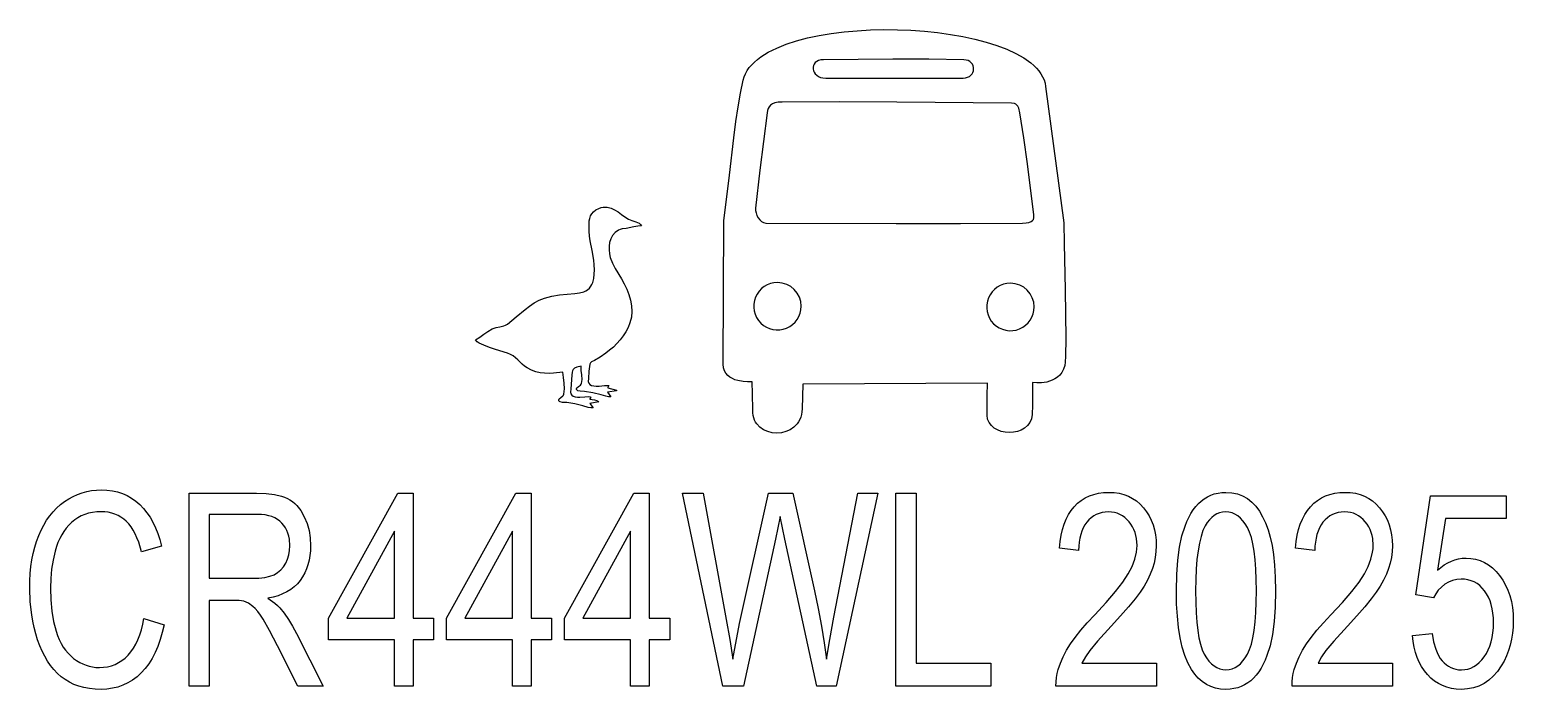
# Model space of a CAD drawing. Extents: x 35 to 885, y 27 to 405.
import ezdxf

# ---------------------------------------------------------------- set-up
doc = ezdxf.new("R2010")
doc.units = 0

msp = doc.modelspace()

# ---------------------------------------------------------------- linework, layer by layer
at = {"layer": 'Layer 1', "color": 150}
for points in [[(443.756376, 375.937768), (444.326672, 377.836394), (445.107423, 379.668885), (446.091733, 381.435439), (447.272703, 383.136254), (448.64344, 384.771528), (450.197045, 386.341459), (451.926623, 387.846243), (453.825278, 389.286079), (458.10223, 391.971695), (462.972731, 394.39989), (468.381609, 396.572243), (474.273695, 398.490337), (480.593817, 400.155751), (487.286804, 401.570068), (494.297485, 402.734868), (501.570689, 403.651732), (509.051246, 404.322242), (516.683984, 404.747978), (524.413732, 404.930522), (532.18532, 404.871454), (539.943577, 404.572357), (547.633331, 404.03481), (555.199412, 403.260395), (562.586648, 402.250693), (569.73987, 401.007285), (576.603905, 399.531752), (583.123584, 397.825676), (589.243734, 395.890637), (594.909186, 393.728217), (600.064768, 391.339996), (604.655309, 388.727555), (608.625638, 385.892476), (610.360983, 384.391942), (611.920585, 382.836341), (613.297549, 381.22587), (614.484979, 379.560728), (615.475977, 377.841113), (616.263648, 376.067221), (616.841094, 374.239251), (617.201421, 372.3574), (627.544415, 294.187736), (627.859784, 282.299225), (628.435155, 255.655982), (628.714423, 227.791441), (628.569235, 217.630382), (628.395024, 214.232765), (628.141483, 212.239037), (627.447731, 210.125023), (626.499903, 208.327865), (625.339233, 206.82266), (624.006955, 205.584507), (622.544301, 204.588506), (620.992507, 203.809754), (619.392806, 203.223352), (617.786431, 202.804397), (614.718598, 202.369225), (612.118877, 202.305028), (609.643256, 202.492723), (609.678871, 195.542638), (609.627256, 189.527208), (609.443909, 184.193454), (609.016308, 181.741309), (608.103299, 179.627707), (606.774942, 177.849456), (605.101294, 176.40336), (603.152416, 175.286227), (600.998365, 174.49486), (598.709202, 174.026068), (596.354984, 173.876655), (594.005772, 174.043428), (591.731623, 174.523192), (589.602598, 175.312753), (587.688754, 176.408918), (586.060151, 177.808493), (584.786848, 179.508283), (583.938903, 181.505094), (583.586377, 183.795732), (583.624058, 194.802636), (583.785723, 202.095196), (477.968197, 201.498128), (477.570476, 187.376003), (477.451013, 185.68587), (477.176787, 184.107596), (476.758351, 182.640778), (476.206255, 181.285016), (475.531054, 180.039906), (474.7433, 178.905047), (472.872344, 176.96447), (470.677808, 175.460069), (468.244115, 174.388624), (465.655685, 173.746919), (462.996939, 173.531736), (460.352301, 173.739857), (457.80619, 174.368065), (455.44303, 175.413141), (453.34724, 176.871868), (451.603244, 178.741029), (450.889549, 179.828516), (450.295461, 181.017405), (449.831532, 182.307294), (449.508315, 183.69778), (449.336362, 185.188461), (449.326226, 186.778935), (449.178782, 195.970505), (448.928505, 202.89025), (446.330175, 202.850893), (443.665046, 203.054208), (440.607302, 203.630641), (439.052613, 204.111384), (437.545465, 204.748534), (436.134424, 205.563134), (434.868056, 206.576228), (433.794925, 207.808856), (432.963596, 209.282063), (432.422635, 211.016891), (432.220607, 213.034383), (432.618328, 295.182039), (435.945517, 321.505603), (438.444145, 342.92638), (439.60155, 352.179333), (440.814377, 360.66392), (442.170145, 368.532584), (443.756376, 375.937768), (443.756376, 375.937768)], [(489.89227, 387.683078), (488.343249, 387.559584), (487.027117, 387.220625), (485.940358, 386.697075), (485.079458, 386.019812), (484.440903, 385.219711), (484.021176, 384.327648), (483.816764, 383.374497), (483.82415, 382.391135), (484.039821, 381.408437), (484.460261, 380.45728), (485.081955, 379.568538), (485.901388, 378.773087), (486.915045, 378.101803), (488.119412, 377.585562), (489.510972, 377.255239), (491.086213, 377.141711), (569.852557, 377.141711), (571.242484, 377.26032), (572.451706, 377.58912), (573.479943, 378.098503), (574.326915, 378.758865), (574.992343, 379.5406), (575.475949, 380.414102), (575.777452, 381.349765), (575.896573, 382.317984), (575.833033, 383.289154), (575.586553, 384.233668), (575.156852, 385.121921), (574.543653, 385.924308), (573.746675, 386.611223), (572.76564, 387.15306), (571.600267, 387.520214), (570.250278, 387.683078), (550.23168, 388.079372), (529.537012, 388.057219), (489.89227, 387.683078), (489.89227, 387.683078)], [(466.023637, 363.416821), (463.74308, 363.278021), (461.91338, 362.918698), (460.482175, 362.358834), (459.397102, 361.618408), (458.605799, 360.717399), (458.055902, 359.675789), (457.695049, 358.513556), (457.470876, 357.25068), (453.251504, 324.248725), (450.906917, 302.551928), (450.913772, 301.202651), (451.177742, 299.773829), (451.672292, 298.345256), (452.370889, 296.996725), (453.246998, 295.808028), (454.274083, 294.858958), (455.42561, 294.22931), (456.675045, 293.998875), (531.474069, 293.736685), (568.359211, 293.749312), (603.864739, 293.998875), (605.965892, 294.11635), (607.592165, 294.400509), (608.798046, 294.836473), (609.63802, 295.409364), (610.166577, 296.104301), (610.438201, 296.906406), (610.50738, 297.800799), (610.428601, 298.772602), (606.718548, 327.953369), (604.698336, 342.959181), (602.47252, 357.25068), (601.748802, 359.990497), (601.271685, 360.958182), (600.716565, 361.692567), (600.082569, 362.21979), (599.368825, 362.565986), (597.698599, 362.81985), (531.88803, 363.393373), (498.950601, 363.540275), (466.023637, 363.416918), (466.023637, 363.416821)], [(463.437767, 259.875642), (461.402832, 259.723182), (459.445853, 259.277884), (457.593957, 258.557875), (455.87427, 257.58128), (454.313917, 256.366223), (452.940025, 254.930829), (451.779721, 253.293224), (450.86013, 251.471533), (450.222249, 249.533155), (449.884747, 247.554734), (449.841258, 245.56827), (450.085419, 243.605759), (450.610865, 241.699198), (451.41123, 239.880587), (452.48015, 238.181921), (453.811261, 236.635199), (455.357983, 235.304089), (457.056648, 234.235168), (458.87526, 233.434803), (460.78182, 232.909358), (462.744331, 232.665197), (464.730796, 232.708685), (466.709216, 233.046188), (468.647595, 233.684069), (470.469286, 234.60366), (472.106891, 235.763964), (473.542284, 237.137855), (474.757341, 238.698208), (475.733937, 240.417896), (476.453946, 242.269792), (476.899243, 244.226771), (477.051703, 246.261706), (476.775116, 249.005389), (475.981853, 251.560864), (474.726657, 253.873387), (473.064274, 255.888212), (471.049448, 257.550595), (468.736926, 258.805791), (466.18145, 259.599055), (463.437767, 259.875642), (463.437767, 259.875642)], [(597.00244, 259.477726), (594.967505, 259.325266), (593.010526, 258.879968), (591.15863, 258.15996), (589.438943, 257.183364), (587.87859, 255.968307), (586.504698, 254.532913), (585.344394, 252.895308), (584.424803, 251.073618), (583.786922, 249.135239), (583.44942, 247.156818), (583.405931, 245.170354), (583.650092, 243.207843), (584.175538, 241.301283), (584.975903, 239.482671), (586.044823, 237.784005), (587.375934, 236.237283), (588.922656, 234.906173), (590.621321, 233.837252), (592.439933, 233.036887), (594.346493, 232.511442), (596.309004, 232.267281), (598.295469, 232.310769), (600.273889, 232.648272), (602.212268, 233.286153), (604.033959, 234.205744), (605.671564, 235.366048), (607.106957, 236.73994), (608.322014, 238.300292), (609.29861, 240.01998), (610.018619, 241.871876), (610.463916, 243.828855), (610.616376, 245.86379), (610.339789, 248.607473), (609.546526, 251.162948), (608.29133, 253.475471), (606.628947, 255.490296), (604.614121, 257.152679), (602.301599, 258.407875), (599.746123, 259.201139), (597.00244, 259.477726), (597.00244, 259.477726)]]:
    msp.add_lwpolyline(points, dxfattribs=at)
at = {"layer": 'Layer 1', "color": 7}
for points in [[(385.53766, 292.46256), (383.334112, 292.194214), (381.127625, 291.794639), (376.73736, 290.93867), (374.424615, 290.594236), (373.28955, 290.318608), (372.2244, 289.86074), (370.325952, 288.491068), (368.874327, 286.843232), (367.834429, 284.972073), (367.17116, 282.932429), (366.849425, 280.779138), (366.834126, 278.567041), (367.090166, 276.350975), (367.58245, 274.18578), (368.779451, 271.012648), (370.394889, 267.930034), (373.93389, 262.0008), (375.527325, 259.048279), (376.968898, 256.027978), (378.194559, 252.944281), (379.14026, 249.801574), (379.741951, 246.60424), (379.935582, 243.356663), (379.657105, 240.063228), (378.84247, 236.72832), (377.824653, 234.141908), (376.529077, 231.654221), (374.992905, 229.274653), (373.253297, 227.012599), (371.347418, 224.877454), (369.312429, 222.878612), (367.185492, 221.02547), (365.00377, 219.32742), (361.814869, 217.148316), (358.45988, 215.23685), (356.82372, 214.4179), (356.155976, 213.842854), (355.78234, 213.03189), (355.302287, 208.98251), (355.05442, 204.9121), (354.966731, 203.041214), (355.184429, 202.175561), (355.78373, 201.41767), (356.805584, 200.855599), (358.084657, 200.548672), (359.54322, 200.439478), (361.103541, 200.470605), (364.21854, 200.724181), (366.80781, 200.85011), (366.13009, 199.72198), (366.13009, 199.49607), (371.09431, 198.14203), (371.09431, 197.69022), (365.90447, 197.01389), (367.93525, 194.30623), (366.51981, 194.33937), (365.086147, 194.635152), (362.29415, 195.46086), (357.584169, 196.56278), (352.81697, 197.36977), (350.318306, 197.517935), (349.008455, 197.795307), (348.539259, 198.057451), (348.2704, 198.42957), (348.233396, 198.942422), (348.449678, 199.408461), (349.359373, 200.254185), (350.434025, 201.074912), (350.856506, 201.509704), (351.10818, 201.97881), (351.341708, 203.130236), (351.422001, 204.349767), (351.2729, 206.90809), (350.960906, 209.483671), (350.78605, 211.9064), (348.342131, 211.267646), (347.113329, 210.744423), (346.24115, 210.0385), (345.887541, 209.306598), (345.711075, 208.438501), (345.56065, 206.71656), (344.85504, 198.81891), (344.732323, 196.94891), (344.920535, 196.059364), (345.43375, 195.26005), (346.333713, 194.630089), (347.463609, 194.275414), (348.756058, 194.135304), (350.143681, 194.149036), (352.934928, 194.39514), (355.29831, 194.52795), (356.002624, 194.383308), (356.346059, 194.0716), (356.278575, 193.650602), (355.75013, 193.17809), (355.75013, 192.95219), (357.104512, 192.874559), (358.531841, 192.634471), (359.865775, 192.15836), (360.93997, 191.37266), (355.75013, 190.47043), (357.78091, 187.98825), (356.359984, 187.936064), (354.829334, 188.226531), (351.91405, 189.11639), (347.32317, 190.232355), (342.66263, 190.98583), (340.13834, 191.140779), (338.818817, 191.438216), (338.349346, 191.713367), (338.08469, 192.10002), (338.068574, 192.6074), (338.308874, 193.080227), (339.263724, 193.971797), (340.359242, 194.873879), (340.775377, 195.359845), (341.00543, 195.88562), (341.209535, 197.360526), (341.262953, 198.917628), (341.059641, 202.173791), (340.679316, 205.444859), (340.4058, 208.52158), (335.055744, 207.907247), (332.458942, 207.772523), (329.901448, 207.824042), (327.37363, 208.115266), (324.865857, 208.699656), (322.368498, 209.630674), (319.87192, 210.96178), (318.404117, 211.990426), (317.050647, 213.130649), (314.490906, 215.533765), (313.186732, 216.690627), (311.801087, 217.747004), (310.28502, 218.64988), (308.58958, 219.34624), (301.765863, 221.510621), (298.390398, 222.678399), (295.0507, 223.99628), (292.377059, 225.133084), (291.175076, 225.928469), (290.31211, 227.02468), (292.717464, 228.5351), (294.986845, 230.224477), (297.288153, 231.875916), (299.78929, 233.27252), (302.03776, 233.995647), (304.280425, 234.424377), (306.477595, 234.972361), (307.546716, 235.420339), (308.58958, 236.05325), (311.155352, 238.02762), (313.661519, 240.128229), (318.663148, 244.39515), (321.242664, 246.404955), (323.930685, 248.227986), (326.769238, 249.785989), (329.80035, 251.00071), (334.060172, 252.085842), (338.411888, 252.753675), (347.17518, 253.61369), (349.819314, 253.957766), (352.3295, 254.587299), (353.494431, 255.08802), (354.577958, 255.754797), (355.564109, 256.619192), (356.43691, 257.71277), (357.064001, 258.797663), (357.546517, 259.926108), (358.152974, 262.283551), (358.406584, 264.724899), (358.45765, 267.18995), (358.344504, 269.96453), (358.043759, 272.729762), (357.109156, 278.24493), (356.113213, 283.760961), (355.735792, 286.52727), (355.5153, 289.30336), (355.402721, 292.213636), (355.532939, 295.21476), (355.792751, 296.673471), (356.237647, 298.063791), (356.90909, 299.355353), (357.84854, 300.51779), (359.292509, 301.630759), (360.93969, 302.41888), (362.261093, 302.828213), (363.517403, 303.059015), (364.71544, 303.12687), (365.862019, 303.047357), (368.028076, 302.508557), (370.070115, 301.567271), (372.042676, 300.348152), (374.000299, 298.975853), (375.997523, 297.575028), (378.08889, 296.27033), (379.975252, 295.495935), (382.173016, 294.770655), (384.190318, 293.843235), (384.977587, 293.225206), (385.53529, 292.46242), (385.53766, 292.46256)], [(100.150272, 67.221695), (111.68162, 63.522907), (110.684143, 59.145931), (109.504631, 55.035513), (108.143085, 51.191652), (106.599504, 47.61435), (104.873888, 44.303605), (102.966238, 41.259417), (100.876553, 38.481788), (98.604834, 35.970716), (96.191013, 33.759226), (93.64531, 31.842602), (90.967725, 30.220843), (88.158257, 28.893949), (85.216908, 27.86192), (82.143676, 27.124757), (78.938562, 26.682459), (75.601566, 26.535026), (72.161479, 26.648255), (68.884851, 26.987939), (65.771683, 27.55408), (62.821975, 28.346677), (60.035727, 29.365731), (57.412939, 30.61124), (54.95361, 32.083207), (52.657742, 33.781629), (50.523476, 35.713586), (48.519235, 37.848411), (46.645019, 40.186102), (44.900827, 42.726661), (43.286661, 45.470086), (41.802519, 48.416379), (40.448403, 51.565539), (39.224311, 54.917566), (38.151606, 58.402872), (37.221927, 61.951869), (36.435277, 65.564557), (35.791653, 69.240936), (34.933489, 76.784767), (34.647434, 84.583363), (34.728235, 88.835319), (34.970639, 92.948098), (35.374645, 96.921701), (35.940253, 100.756127), (36.667464, 104.451377), (37.556277, 108.007451), (38.606693, 111.424348), (39.818711, 114.702069), (41.194189, 117.831177), (42.705264, 120.764495), (44.351937, 123.502023), (46.134207, 126.043761), (48.052074, 128.389709), (50.105539, 130.539867), (52.294601, 132.494235), (54.61926, 134.252813), (57.056299, 135.827391), (59.552777, 137.192026), (62.108696, 138.346717), (64.724054, 139.291464), (67.398852, 140.026267), (70.13309, 140.551126), (72.926769, 140.866042), (75.779887, 140.971014), (78.984072, 140.838914), (82.058232, 140.442616), (85.002368, 139.782118), (87.816478, 138.857422), (90.500563, 137.668526), (93.054624, 136.215432), (95.478659, 134.498138), (97.772669, 132.516646), (99.917153, 130.29572), (101.892604, 127.860133), (103.699022, 125.209884), (105.336407, 122.344973), (106.804759, 119.265401), (108.104079, 115.971166), (109.234365, 112.462271), (110.195619, 108.738713), (98.842589, 105.341872), (97.155979, 110.970257), (96.184508, 113.47661), (95.127591, 115.777737), (93.98523, 117.873638), (92.757425, 119.764312), (91.444174, 121.449761), (90.045479, 122.929983), (88.557622, 124.221494), (86.97689, 125.340803), (85.303283, 126.287911), (83.536802, 127.062818), (81.677445, 127.665523), (79.725214, 128.096027), (77.680107, 128.354329), (75.542126, 128.44043), (73.081869, 128.344893), (70.723775, 128.058284), (68.467842, 127.580602), (66.314072, 126.911847), (64.262465, 126.05202), (62.31302, 125.001119), (60.465738, 123.759146), (58.720618, 122.3261), (57.103665, 120.73147), (55.611165, 119.004741), (54.243117, 117.145911), (52.999521, 115.154981), (51.880378, 113.031951), (50.885688, 110.776822), (50.01545, 108.389592), (49.269664, 105.870262), (48.073435, 100.694792), (47.218986, 95.4344), (46.706316, 90.089083), (46.535426, 84.658844), (46.736036, 77.822693), (47.337866, 71.430018), (48.340915, 65.480817), (49.745184, 59.975093), (50.618209, 57.434534), (51.602683, 55.059101), (52.698607, 52.848791), (53.905981, 50.803606), (55.224805, 48.923546), (56.655079, 47.20861), (58.196803, 45.658798), (59.849977, 44.274111), (61.576522, 43.053371), (63.33836, 41.995397), (65.13549, 41.100188), (66.967912, 40.367744), (68.835627, 39.798066), (70.738635, 39.391152), (72.676935, 39.147004), (74.650527, 39.065622), (77.026267, 39.176491), (79.309132, 39.509099), (81.499123, 40.063445), (83.596238, 40.839529), (85.600479, 41.837352), (87.511845, 43.056913), (89.330337, 44.498213), (91.055953, 46.161251), (92.667333, 48.042492), (94.143117, 50.138394), (95.483302, 52.448957), (96.687891, 54.974182), (97.756882, 57.714069), (98.690276, 60.668616), (99.488072, 63.837825), (100.150272, 67.221695), (100.150272, 67.221695)], [(126.06609, 28.422167), (126.06609, 139.083874), (164.702068, 139.083874), (170.177974, 138.89516), (174.955461, 138.32902), (179.034529, 137.385454), (180.812156, 136.772136), (182.415178, 136.064461), (183.892817, 135.25653), (185.294298, 134.304706), (186.619623, 133.208987), (187.86879, 131.969374), (190.138654, 129.058465), (192.103888, 125.571979), (193.690193, 121.69863), (194.823268, 117.627131), (195.503113, 113.357483), (195.729728, 108.889686), (195.635924, 106.003545), (195.354513, 103.232992), (194.885494, 100.578026), (194.228868, 98.038647), (193.384634, 95.614856), (192.352792, 93.306652), (191.133343, 91.114036), (189.726286, 89.037007), (188.123265, 87.109767), (186.315919, 85.366524), (184.304248, 83.807276), (182.088252, 82.432025), (179.667932, 81.240769), (177.043286, 80.23351), (174.214316, 79.410247), (171.18102, 78.77098), (175.208079, 75.996892), (176.809244, 74.624), (178.1355, 73.260544), (180.628263, 70.132611), (183.054156, 66.636689), (185.413178, 62.772776), (187.705329, 58.540873), (202.862518, 28.422167), (188.359175, 28.422167), (176.827817, 51.445232), (172.221221, 60.239296), (168.506226, 66.693305), (166.91249, 69.137147), (165.400485, 71.18469), (163.97021, 72.835935), (162.621666, 74.090881), (160.036031, 75.883662), (158.720922, 76.539441), (157.390951, 77.034813), (154.805312, 77.431114), (150.971435, 77.563215), (137.597448, 77.563215), (137.597448, 28.422167), (126.06609, 28.422167)], [(243.757216, 28.422167), (243.757216, 54.917566), (205.953403, 54.917566), (205.953403, 67.372669), (245.718736, 139.083874), (254.456409, 139.083874), (254.456409, 67.372669), (266.225522, 67.372669), (266.225522, 54.917566), (254.456409, 54.917566), (254.456409, 28.422167), (243.757216, 28.422167)], [(311.459334, 28.422167), (311.459334, 54.917566), (273.655512, 54.917566), (273.655512, 67.372669), (313.420845, 139.083874), (322.158518, 139.083874), (322.158518, 67.372669), (333.92763, 67.372669), (333.92763, 54.917566), (322.158518, 54.917566), (322.158518, 28.422167), (311.459334, 28.422167)], [(379.161442, 28.422167), (379.161442, 54.917566), (341.357629, 54.917566), (341.357629, 67.372669), (381.122963, 139.083874), (389.860636, 139.083874), (389.860636, 67.372669), (401.629748, 67.372669), (401.629748, 54.917566), (389.860636, 54.917566), (389.860636, 28.422167), (379.161442, 28.422167)], [(432.122453, 28.422167), (409.000301, 139.083874), (420.828859, 139.083874), (434.083965, 66.542332), (436.075203, 55.181764), (437.769241, 43.896683), (441.692282, 64.353256), (458.276036, 139.083874), (472.184978, 139.083874), (484.667373, 83.073651), (486.851792, 72.812344), (488.709291, 62.862414), (490.239869, 53.22386), (491.443526, 43.896683), (493.360466, 55.162891), (495.782648, 67.976551), (509.453836, 139.083874), (521.04463, 139.083874), (497.149768, 28.422167), (486.034493, 28.422167), (467.667546, 112.739448), (464.933307, 125.722952), (462.377386, 112.739448), (443.891566, 28.422167), (432.122453, 28.422167)], [(531.32775, 28.422167), (531.32775, 139.083874), (542.859099, 139.083874), (542.859099, 41.481152), (585.774753, 41.481152), (585.774753, 28.422167), (531.32775, 28.422167)], [(680.700355, 41.481152), (680.700355, 28.422167), (623.10303, 28.422167), (623.136468, 30.851854), (623.355655, 33.234363), (623.760591, 35.569693), (624.351277, 37.857845), (625.614374, 41.580225), (627.204391, 45.274297), (629.121328, 48.940061), (631.365184, 52.577516), (634.069703, 56.342353), (637.309182, 60.390261), (641.08362, 64.72124), (645.393017, 69.33529), (651.920269, 76.346008), (657.295871, 82.582998), (661.519824, 88.046261), (664.592129, 92.735795), (666.776545, 97.01488), (668.336842, 101.171299), (669.27302, 105.205052), (669.507065, 107.17593), (669.58508, 109.116141), (669.299025, 112.994209), (668.941456, 114.812938), (668.44086, 116.551463), (667.797237, 118.209785), (667.010586, 119.787903), (666.080908, 121.285817), (665.008202, 122.703528), (663.835193, 124.01273), (662.574881, 125.147372), (661.227266, 126.107453), (659.792349, 126.892974), (658.270129, 127.503935), (656.660606, 127.940336), (654.963781, 128.202176), (653.179653, 128.289456), (651.29615, 128.197459), (649.509237, 127.921465), (647.818914, 127.461476), (646.22518, 126.81749), (644.728035, 125.98951), (643.327481, 124.977533), (642.023515, 123.781561), (640.81614, 122.401592), (639.728575, 120.858856), (638.784038, 119.174585), (637.982528, 117.348779), (637.324045, 115.381439), (636.80859, 113.272563), (636.436162, 111.022153), (636.206762, 108.630208), (636.120389, 106.096728), (625.123996, 107.530948), (625.503853, 111.320554), (626.078748, 114.876626), (626.848681, 118.199166), (627.813651, 121.288173), (628.973658, 124.143647), (630.328703, 126.765587), (631.878785, 129.153995), (633.623905, 131.308869), (635.545487, 133.237289), (637.624957, 134.908587), (639.862314, 136.322761), (642.25756, 137.479813), (644.810692, 138.379742), (647.521713, 139.022549), (650.390621, 139.408233), (653.417417, 139.536794), (656.471145, 139.398797), (659.361412, 138.984806), (662.08822, 138.294821), (664.651568, 137.328842), (667.051455, 136.086869), (669.287882, 134.568903), (671.360849, 132.774942), (673.270356, 130.704987), (674.983899, 128.430988), (676.46897, 126.02489), (677.725568, 123.486691), (678.753694, 120.816393), (679.553347, 118.013996), (680.124528, 115.079499), (680.467237, 112.012902), (680.581473, 108.814205), (680.447733, 105.506994), (680.046514, 102.22809), (679.377814, 98.977495), (678.441635, 95.755208), (677.193396, 92.504615), (675.588518, 89.169102), (673.627001, 85.748668), (671.308845, 82.243314), (668.429719, 78.365245), (664.725865, 73.826681), (660.197283, 68.62762), (654.843973, 62.768062), (646.938458, 54.143845), (642.48046, 48.803247), (639.983982, 45.16107), (637.963028, 41.481152), (680.700355, 41.481152)], [(692.172294, 82.99817), (692.369189, 92.330062), (692.959874, 100.699514), (693.94435, 108.106525), (695.322615, 114.551096), (697.116959, 120.20779), (698.15623, 122.777835), (699.290233, 125.175678), (700.518969, 127.40132), (701.842437, 129.45476), (703.260638, 131.335999), (704.773571, 133.045036), (706.398882, 134.566542), (708.124498, 135.88518), (709.950419, 137.000951), (711.876644, 137.913855), (713.903175, 138.623891), (716.030011, 139.131059), (718.257151, 139.43536), (720.584597, 139.536794), (723.98382, 139.310337), (727.167572, 138.630967), (730.135854, 137.498684), (732.888665, 135.913487), (735.418579, 133.936712), (737.718163, 131.554203), (739.787416, 128.765958), (741.626338, 125.571979), (743.257224, 122.024159), (744.702359, 118.098913), (745.961745, 113.79624), (747.03538, 109.116141), (747.893545, 103.860464), (748.50652, 97.755576), (748.874305, 90.801478), (748.9969, 82.99817), (748.800005, 73.727606), (748.20932, 65.391177), (747.224844, 57.988884), (745.846579, 51.520725), (744.074523, 45.892335), (743.040825, 43.329366), (741.908679, 40.93388), (740.678086, 38.705878), (739.349046, 36.64536), (737.921558, 34.752325), (736.395623, 33.026773), (734.783314, 31.50527), (733.066985, 30.186634), (731.246636, 29.070865), (729.322268, 28.157963), (727.29388, 27.447928), (725.161472, 26.940761), (722.925044, 26.63646), (720.584597, 26.535026), (717.518796, 26.714304), (714.622027, 27.252138), (711.89429, 28.148528), (709.335585, 29.403474), (706.945912, 31.016977), (704.725271, 32.989035), (702.673662, 35.319649), (700.791085, 38.008819), (698.771056, 41.733555), (697.020364, 46.000844), (695.539009, 50.810684), (694.326992, 56.163077), (693.384311, 62.058022), (692.710968, 68.495519), (692.306963, 75.475568), (692.172294, 82.99817), (692.172294, 82.99817)], [(816.104582, 41.481152), (816.104582, 28.422167), (758.507265, 28.422167), (758.5407, 30.851854), (758.759884, 33.234363), (759.164818, 35.569693), (759.755503, 37.857845), (761.018601, 41.580225), (762.60862, 45.274297), (764.525559, 48.940061), (766.76942, 52.577516), (769.473938, 56.342353), (772.713417, 60.390261), (776.487855, 64.72124), (780.797253, 69.33529), (787.3245, 76.346008), (792.7001, 82.582998), (796.924051, 88.046261), (799.996355, 92.735795), (802.180775, 97.01488), (803.741075, 101.171299), (804.677255, 105.205052), (804.9113, 107.17593), (804.989315, 109.116141), (804.70326, 112.994209), (804.345692, 114.812938), (803.845096, 116.551463), (803.201472, 118.209785), (802.414821, 119.787903), (801.485143, 121.285817), (800.412437, 122.703528), (799.239426, 124.01273), (797.979113, 125.147372), (796.631497, 126.107453), (795.19658, 126.892974), (793.67436, 127.503935), (792.064838, 127.940336), (790.368014, 128.202176), (788.583888, 128.289456), (786.700384, 128.197459), (784.913469, 127.921465), (783.223145, 127.461476), (781.62941, 126.81749), (780.132266, 125.98951), (778.731713, 124.977533), (777.427749, 123.781561), (776.220375, 122.401592), (775.132808, 120.858856), (774.188269, 119.174585), (773.386758, 117.348779), (772.728274, 115.381439), (772.212818, 113.272563), (771.840389, 111.022153), (771.610989, 108.630208), (771.524616, 106.096728), (760.528222, 107.530948), (760.90808, 111.320554), (761.482975, 114.876626), (762.252909, 118.199166), (763.21788, 121.288173), (764.377888, 124.143647), (765.732934, 126.765587), (767.283018, 129.153995), (769.02814, 131.308869), (770.949722, 133.237289), (773.029192, 134.908587), (775.266548, 136.322761), (777.661793, 137.479813), (780.214924, 138.379742), (782.925943, 139.022549), (785.794849, 139.408233), (788.821643, 139.536794), (791.875371, 139.398797), (794.765639, 138.984806), (797.492448, 138.294821), (800.055796, 137.328842), (802.455685, 136.086869), (804.692114, 134.568903), (806.765083, 132.774942), (808.674592, 130.704987), (810.388135, 128.430988), (811.873205, 126.02489), (813.129803, 123.486691), (814.157929, 120.816393), (814.957583, 118.013996), (815.528764, 115.079499), (815.871472, 112.012902), (815.985708, 108.814205), (815.851969, 105.506994), (815.450749, 102.22809), (814.782049, 98.977495), (813.84587, 95.755208), (812.59763, 92.504615), (810.992751, 89.169102), (809.031231, 85.748668), (806.713071, 82.243314), (803.833949, 78.365245), (800.130096, 73.826681), (795.601513, 68.62762), (790.248199, 62.768062), (782.342686, 54.143845), (777.884695, 48.803247), (775.388215, 45.16107), (773.367254, 41.481152), (816.104582, 41.481152)], [(827.576529, 57.408589), (838.810678, 58.616354), (839.639122, 53.728672), (840.876216, 49.482614), (841.648007, 47.600194), (842.521961, 45.878181), (843.498078, 44.316573), (844.576357, 42.915372), (845.749367, 41.694632), (846.97996, 40.636658), (848.268136, 39.741449), (849.613894, 39.009005), (851.017234, 38.439327), (852.478157, 38.032414), (853.996662, 37.788266), (855.57275, 37.706883), (857.467398, 37.82247), (859.287746, 38.169232), (861.033794, 38.747167), (862.705542, 39.556277), (864.30299, 40.596561), (865.826139, 41.86802), (867.274988, 43.370652), (868.649537, 45.104459), (869.903349, 47.029339), (870.989985, 49.105189), (871.909447, 51.332011), (872.661734, 53.709803), (873.246846, 56.238567), (873.664784, 58.918302), (873.915546, 61.749007), (873.999133, 64.730684), (873.918332, 67.56021), (873.675929, 70.236406), (873.271922, 72.759273), (872.706314, 75.128808), (871.979103, 77.345014), (871.090289, 79.40789), (870.039874, 81.317435), (868.827855, 83.073651), (867.499744, 84.648232), (866.071328, 86.012869), (864.542607, 87.167562), (862.913581, 88.11231), (861.184249, 88.847115), (859.354612, 89.371975), (857.42467, 89.686891), (855.394423, 89.791863), (852.871942, 89.603149), (850.47577, 89.037007), (848.205905, 88.093437), (846.062349, 86.772439), (844.093402, 85.187245), (842.347354, 83.375595), (840.824207, 81.337489), (839.52396, 79.072927), (829.478604, 80.733601), (837.919077, 137.574173), (881.250832, 137.574173), (881.250832, 124.590668), (846.478431, 124.590668), (841.782672, 94.84939), (843.756266, 96.477044), (845.754007, 97.887677), (847.775895, 99.08129), (849.82193, 100.057882), (851.892113, 100.817454), (853.986443, 101.360005), (856.10492, 101.685536), (858.247544, 101.794046), (861.044938, 101.637178), (863.730882, 101.166573), (866.305376, 100.382233), (868.768421, 99.284156), (871.120016, 97.872342), (873.36016, 96.146793), (875.488855, 94.107507), (877.506101, 91.754485), (879.34503, 89.154953), (880.938769, 86.376143), (882.287317, 83.418055), (883.390675, 80.280689), (884.248842, 76.964046), (884.861818, 73.468125), (885.229604, 69.792926), (885.352199, 65.938449), (885.244463, 62.246738), (884.921256, 58.682408), (884.382576, 55.24546), (883.628425, 51.935893), (882.658802, 48.753708), (881.473707, 45.698904), (880.073141, 42.771481), (878.457103, 39.97144), (876.266189, 36.822281), (873.883952, 34.093009), (871.310392, 31.783625), (868.54551, 29.89413), (865.589304, 28.424522), (862.441776, 27.374802), (859.102924, 26.74497), (855.57275, 26.535026), (852.66855, 26.667126), (849.899948, 27.063425), (847.266943, 27.723923), (844.769536, 28.648621), (842.407727, 29.837518), (840.181515, 31.290615), (838.090901, 33.00791), (836.135884, 34.989406), (834.36383, 37.189098), (832.792386, 39.560993), (831.421552, 42.105088), (830.251328, 44.821385), (829.281713, 47.709884), (828.512709, 50.770584), (827.944314, 54.003486), (827.576529, 57.408589), (827.576529, 57.408589)], [(703.168688, 82.99817), (703.246703, 76.469853), (703.480748, 70.510037), (703.870822, 65.118722), (704.416927, 60.295907), (705.119062, 56.041593), (705.977227, 52.355779), (706.991422, 49.238465), (708.161647, 46.689652), (709.460968, 44.584316), (710.83273, 42.759691), (712.276935, 41.215777), (713.793583, 39.952575), (715.382673, 38.970085), (717.044205, 38.268306), (718.77818, 37.847239), (720.584597, 37.706883), (722.390085, 37.848418), (724.121274, 38.273024), (725.778163, 38.9807), (727.360752, 39.971446), (728.869041, 41.245262), (730.303031, 42.802149), (731.66272, 44.642106), (732.94811, 46.765134), (734.132266, 49.31277), (735.158534, 52.426547), (736.026914, 56.106465), (736.737407, 60.352524), (737.290013, 65.164724), (737.684732, 70.543065), (737.921563, 76.487547), (738.000506, 82.99817), (737.921563, 89.542995), (737.684732, 95.514603), (737.290013, 100.912994), (736.737407, 105.738167), (736.026914, 109.990123), (735.158534, 113.668862), (734.132266, 116.774383), (732.94811, 119.306687), (731.660863, 121.412024), (730.295601, 123.236649), (728.852323, 124.780562), (727.331031, 126.043764), (725.731725, 127.026254), (724.054403, 127.728033), (722.299066, 128.149101), (720.465715, 128.289456), (718.669514, 128.165613), (716.966188, 127.794083), (715.355737, 127.174866), (713.83816, 126.307962), (712.413459, 125.193371), (711.081632, 123.831094), (709.84268, 122.22113), (708.696603, 120.363479), (707.400997, 117.566978), (706.27814, 114.235002), (705.328029, 110.367551), (704.550666, 105.964625), (703.946051, 101.026223), (703.514182, 95.552347), (703.255061, 89.542996), (703.168688, 82.99817), (703.168688, 82.99817)], [(137.597448, 90.244772), (162.383911, 90.244772), (166.121196, 90.372155), (169.427543, 90.754301), (172.302953, 91.391211), (174.747424, 92.282886), (176.842682, 93.49065), (178.67046, 95.000358), (180.230758, 96.81201), (181.523577, 98.925606), (182.53777, 101.275089), (183.262195, 103.718929), (183.696849, 106.257129), (183.841734, 108.889686), (183.559394, 112.640369), (183.206469, 114.384791), (182.712374, 116.041932), (182.077108, 117.611794), (181.300673, 119.094375), (180.383068, 120.489677), (179.324293, 121.797699), (178.128064, 122.983056), (176.768375, 124.010366), (175.245227, 124.879629), (173.558618, 125.590844), (171.70855, 126.144011), (169.695022, 126.53913), (167.518034, 126.776201), (165.177587, 126.855225), (137.597448, 126.855225), (137.597448, 90.244772)], [(243.757216, 67.372669), (243.757216, 117.268573), (216.474269, 67.372669), (243.757216, 67.372669)], [(311.459334, 67.372669), (311.459334, 117.268573), (284.176386, 67.372669), (311.459334, 67.372669)], [(379.161442, 67.372669), (379.161442, 117.268573), (351.878504, 67.372669), (379.161442, 67.372669)]]:
    msp.add_lwpolyline(points, dxfattribs=at)

doc.saveas('drawing.dxf')
